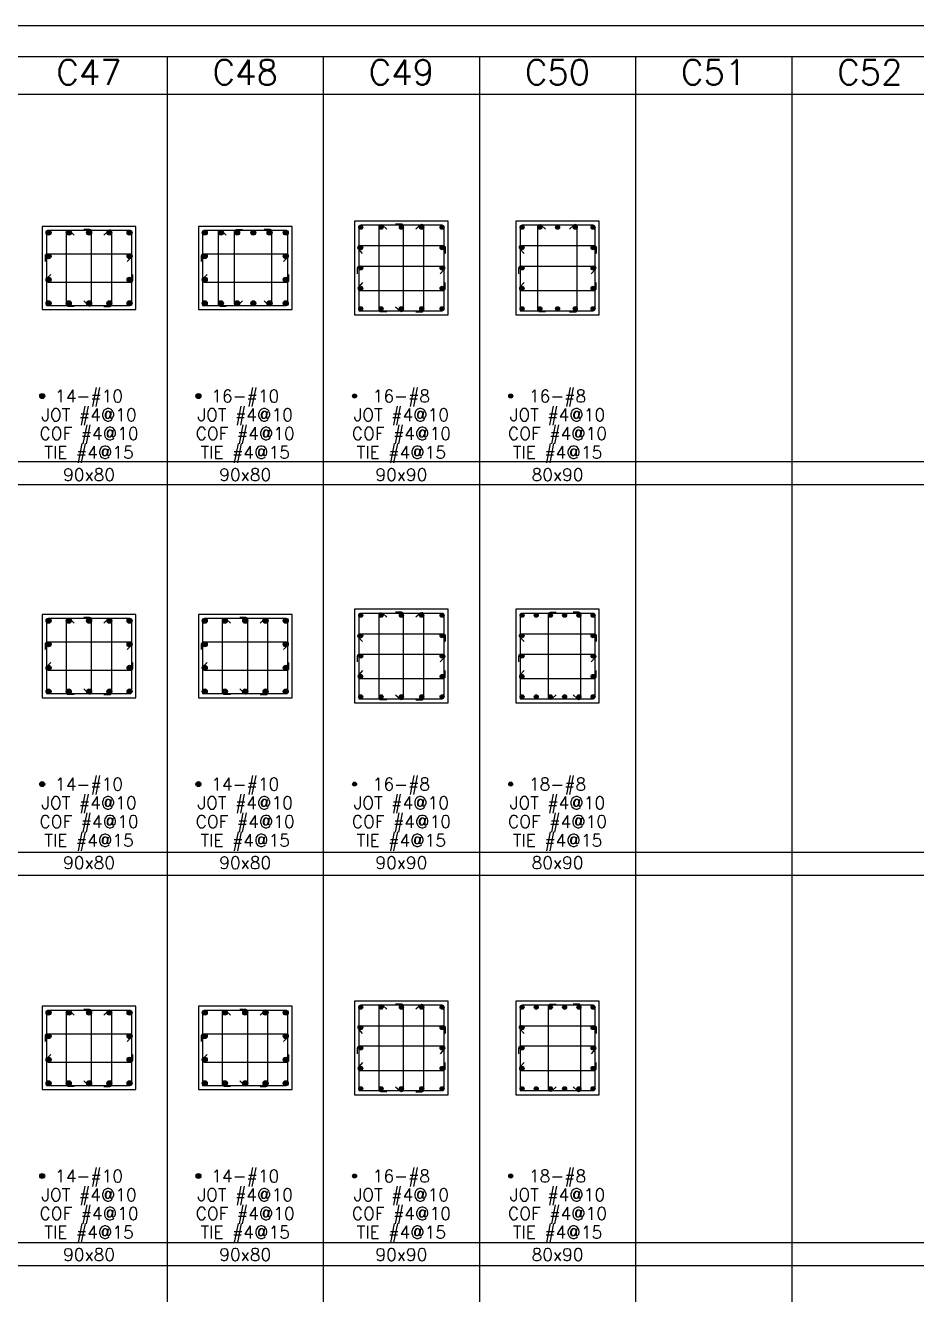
# Model space of a CAD drawing. Header units: millimetres. Extents: x 0 to 31920, y -6088 to 2522.
# Drawn here: x 20651 to 21507, y 825 to 2044 of the extents above; entities that cross this region are included whole.
import ezdxf
from ezdxf.enums import TextEntityAlignment as Align

# ---------------------------------------------------------------- set-up
doc = ezdxf.new("R2010")
doc.units = ezdxf.units.MM
doc.header["$MEASUREMENT"] = 0
for name, color, linetype in [('DwFm', 7, 'Continuous'), ('S-DIM', 2, 'Continuous'), ('S-RC', 130, 'Continuous'), ('S-REINF', 6, 'Continuous'), ('S-REINFD', 201, 'Continuous'), ('S-STUD', 1, 'Continuous'), ('S-TEXT', 2, 'Continuous')]:
    doc.layers.add(name, color=color, linetype=linetype)
doc.styles.add('CS4', font='romans.shx', dxfattribs={"width": 0.8, "bigfont": 'lsp.shx'})

# ---------------------------------------------------------------- blocks, each defined once
blk = doc.blocks.new('繪圖範圍')
blk.add_lwpolyline([(0, 51.1), (79.8, 51.1), (79.8, 0), (0, 0)], close=True)
blk = doc.blocks.new('A$C46e9579b')
at = {"layer": 'S-REINFD'}
h = blk.add_hatch(color=256, dxfattribs=at)
edge = h.paths.add_edge_path()
edge.add_arc((36.1, 241.9), 2.38, 0, 360)
h = blk.add_hatch(color=256, dxfattribs=at)
edge = h.paths.add_edge_path()
edge.add_arc((55.5, 241.9), 2.38, 0, 360)
h = blk.add_hatch(color=256, dxfattribs=at)
edge = h.paths.add_edge_path()
edge.add_arc((75, 241.9), 2.38, 0, 360)
h = blk.add_hatch(color=256, dxfattribs=at)
edge = h.paths.add_edge_path()
edge.add_arc((94.5, 241.9), 2.38, 0, 360)
h = blk.add_hatch(color=256, dxfattribs=at)
edge = h.paths.add_edge_path()
edge.add_arc((113.9, 241.9), 2.38, 0, 360)
h = blk.add_hatch(color=256, dxfattribs=at)
edge = h.paths.add_edge_path()
edge.add_arc((186.1, 241.9), 2.38, 0, 360)
h = blk.add_hatch(color=256, dxfattribs=at)
edge = h.paths.add_edge_path()
edge.add_arc((201.6, 241.9), 2.38, 0, 360)
h = blk.add_hatch(color=256, dxfattribs=at)
edge = h.paths.add_edge_path()
edge.add_arc((217.2, 241.9), 2.38, 0, 360)
h = blk.add_hatch(color=256, dxfattribs=at)
edge = h.paths.add_edge_path()
edge.add_arc((232.8, 241.9), 2.38, 0, 360)
h = blk.add_hatch(color=256, dxfattribs=at)
edge = h.paths.add_edge_path()
edge.add_arc((248.4, 241.9), 2.38, 0, 360)
h = blk.add_hatch(color=256, dxfattribs=at)
edge = h.paths.add_edge_path()
edge.add_arc((263.9, 241.9), 2.38, 0, 360)
h = blk.add_hatch(color=256, dxfattribs=at)
edge = h.paths.add_edge_path()
edge.add_arc((36.1, 219.3), 2.38, 0, 360)
h = blk.add_hatch(color=256, dxfattribs=at)
edge = h.paths.add_edge_path()
edge.add_arc((113.9, 219.3), 2.38, 0, 360)
h = blk.add_hatch(color=256, dxfattribs=at)
edge = h.paths.add_edge_path()
edge.add_arc((186.1, 219.3), 2.38, 0, 360)
h = blk.add_hatch(color=256, dxfattribs=at)
edge = h.paths.add_edge_path()
edge.add_arc((263.9, 219.3), 2.38, 0, 360)
h = blk.add_hatch(color=256, dxfattribs=at)
edge = h.paths.add_edge_path()
edge.add_arc((36.1, 196.7), 2.38, 0, 360)
h = blk.add_hatch(color=256, dxfattribs=at)
edge = h.paths.add_edge_path()
edge.add_arc((113.9, 196.7), 2.38, 0, 360)
h = blk.add_hatch(color=256, dxfattribs=at)
edge = h.paths.add_edge_path()
edge.add_arc((186.1, 196.7), 2.38, 0, 360)
h = blk.add_hatch(color=256, dxfattribs=at)
edge = h.paths.add_edge_path()
edge.add_arc((263.9, 196.7), 2.38, 0, 360)
h = blk.add_hatch(color=256, dxfattribs=at)
edge = h.paths.add_edge_path()
edge.add_arc((36.1, 174.1), 2.38, 0, 360)
h = blk.add_hatch(color=256, dxfattribs=at)
edge = h.paths.add_edge_path()
edge.add_arc((55.5, 174.1), 2.38, 0, 360)
h = blk.add_hatch(color=256, dxfattribs=at)
edge = h.paths.add_edge_path()
edge.add_arc((75, 174.1), 2.38, 0, 360)
h = blk.add_hatch(color=256, dxfattribs=at)
edge = h.paths.add_edge_path()
edge.add_arc((94.5, 174.1), 2.38, 0, 360)
h = blk.add_hatch(color=256, dxfattribs=at)
edge = h.paths.add_edge_path()
edge.add_arc((113.9, 174.1), 2.38, 0, 360)
h = blk.add_hatch(color=256, dxfattribs=at)
edge = h.paths.add_edge_path()
edge.add_arc((186.1, 174.1), 2.38, 0, 360)
h = blk.add_hatch(color=256, dxfattribs=at)
edge = h.paths.add_edge_path()
edge.add_arc((201.6, 174.1), 2.38, 0, 360)
h = blk.add_hatch(color=256, dxfattribs=at)
edge = h.paths.add_edge_path()
edge.add_arc((217.2, 174.1), 2.38, 0, 360)
h = blk.add_hatch(color=256, dxfattribs=at)
edge = h.paths.add_edge_path()
edge.add_arc((232.8, 174.1), 2.38, 0, 360)
h = blk.add_hatch(color=256, dxfattribs=at)
edge = h.paths.add_edge_path()
edge.add_arc((248.4, 174.1), 2.38, 0, 360)
h = blk.add_hatch(color=256, dxfattribs=at)
edge = h.paths.add_edge_path()
edge.add_arc((263.9, 174.1), 2.38, 0, 360)
h = blk.add_hatch(color=256, dxfattribs=at)
edge = h.paths.add_edge_path()
edge.add_arc((30, 85), 2.38, 0, 360)
h = blk.add_hatch(color=256, dxfattribs=at)
edge = h.paths.add_edge_path()
edge.add_arc((180, 85), 2.38, 0, 360)
at = {"layer": 'S-RC'}
for points in [[(30, 168), (120, 168), (120, 248), (30, 248), (30, 168)], [(180, 168), (270, 168), (270, 248), (180, 248), (180, 168)]]:
    blk.add_lwpolyline(points, dxfattribs=at)
at = {"layer": 'S-REINF', "color": 2}
for points in [[(34, 172), (114.1, 172, 0.414214), (116, 173.9), (116, 242.1, 0.414214), (114.1, 244), (35.9, 244, 0.414214), (34, 242.1), (34, 172)], [(60.7, 171.1), (55.1, 171.1, -0.414214), (53.2, 173), (53.2, 242.4, -0.665297), (56.4, 243.8), (60.7, 239.6)], [(69.9, 176.4), (74.1, 172.2, 0.665297), (77.4, 173.6), (77.4, 243, 0.414214), (75.5, 244.9), (69.9, 244.9)], [(89.3, 171.1), (94.9, 171.1, 0.414214), (96.8, 173), (96.8, 242.4, 0.665297), (93.6, 243.8), (89.3, 239.6)], [(184, 172), (264.1, 172, 0.414214), (266, 173.9), (266, 242.1, 0.414214), (264.1, 244), (185.9, 244, 0.414214), (184, 242.1), (184, 172)], [(206.8, 171.1), (201.2, 171.1, -0.414214), (199.3, 173), (199.3, 242.4, -0.665297), (202.5, 243.8), (206.8, 239.6)], [(222.3, 176.4), (218.1, 172.2, -0.665297), (214.8, 173.6), (214.8, 243, -0.414214), (216.7, 244.9), (222.3, 244.9)], [(243.2, 176.4), (247.5, 172.2, 0.665297), (250.7, 173.6), (250.7, 243, 0.414214), (248.8, 244.9), (243.2, 244.9)], [(33.1, 214.2), (33.1, 219.8, -0.414214), (35, 221.7), (114.4, 221.7, -0.665297), (115.8, 218.5), (111.6, 214.2)], [(183.1, 214.2), (183.1, 219.8, -0.414214), (185, 221.7), (264.4, 221.7, -0.665297), (265.8, 218.5), (261.6, 214.2)], [(38.4, 201.8), (34.2, 197.5, 0.665297), (35.6, 194.3), (115, 194.3, 0.414214), (116.9, 196.2), (116.9, 201.8)], [(188.4, 201.8), (184.2, 197.5, 0.665297), (185.6, 194.3), (265, 194.3, 0.414214), (266.9, 196.2), (266.9, 201.8)]]:
    blk.add_lwpolyline(points, format="xyb", dxfattribs=at)
at = {"layer": 'S-REINFD'}
for centre in [(36.1, 241.9), (55.5, 241.9), (75, 241.9), (94.5, 241.9), (113.9, 241.9), (186.1, 241.9), (201.6, 241.9), (217.2, 241.9), (232.8, 241.9), (248.4, 241.9), (263.9, 241.9), (36.1, 219.3), (113.9, 219.3), (186.1, 219.3), (263.9, 219.3), (36.1, 196.7), (113.9, 196.7), (186.1, 196.7), (263.9, 196.7), (36.1, 174.1), (55.5, 174.1), (75, 174.1), (94.5, 174.1), (113.9, 174.1), (186.1, 174.1), (201.6, 174.1), (217.2, 174.1), (232.8, 174.1), (248.4, 174.1), (263.9, 174.1), (30, 85), (180, 85)]:
    blk.add_circle(centre, 2.38, dxfattribs=at)
at = {"layer": 'S-TEXT', "style": 'CS4'}
for s, p in [('14-#10', (75, 79)), ('16-#10', (225, 79)), ('JOT #4@10', (75, 61)), ('JOT #4@10', (225, 61)), ('COF #4@10', (75, 43)), ('COF #4@10', (225, 43)), ('TIE #4@15', (75, 25)), ('TIE #4@15', (225, 25)), ('90x80', (75, 3.5)), ('90x80', (225, 3.5))]:
    blk.add_text(s, height=12, dxfattribs=at).set_placement(p, align=Align.CENTER)
blk = doc.blocks.new('A$Cfbd6a8d8')
at = {"layer": 'S-REINFD'}
h = blk.add_hatch(color=256, dxfattribs=at)
edge = h.paths.add_edge_path()
edge.add_arc((35.9, 247.1), 1.91, 0, 360)
h = blk.add_hatch(color=256, dxfattribs=at)
edge = h.paths.add_edge_path()
edge.add_arc((55.5, 247.1), 1.91, 0, 360)
h = blk.add_hatch(color=256, dxfattribs=at)
edge = h.paths.add_edge_path()
edge.add_arc((75, 247.1), 1.91, 0, 360)
h = blk.add_hatch(color=256, dxfattribs=at)
edge = h.paths.add_edge_path()
edge.add_arc((94.5, 247.1), 1.91, 0, 360)
h = blk.add_hatch(color=256, dxfattribs=at)
edge = h.paths.add_edge_path()
edge.add_arc((114.1, 247.1), 1.91, 0, 360)
h = blk.add_hatch(color=256, dxfattribs=at)
edge = h.paths.add_edge_path()
edge.add_arc((190.9, 247.1), 1.91, 0, 360)
h = blk.add_hatch(color=256, dxfattribs=at)
edge = h.paths.add_edge_path()
edge.add_arc((208, 247.1), 1.91, 0, 360)
h = blk.add_hatch(color=256, dxfattribs=at)
edge = h.paths.add_edge_path()
edge.add_arc((225, 247.1), 1.91, 0, 360)
h = blk.add_hatch(color=256, dxfattribs=at)
edge = h.paths.add_edge_path()
edge.add_arc((242, 247.1), 1.91, 0, 360)
h = blk.add_hatch(color=256, dxfattribs=at)
edge = h.paths.add_edge_path()
edge.add_arc((259.1, 247.1), 1.91, 0, 360)
h = blk.add_hatch(color=256, dxfattribs=at)
edge = h.paths.add_edge_path()
edge.add_arc((35.9, 227.5), 1.91, 0, 360)
h = blk.add_hatch(color=256, dxfattribs=at)
edge = h.paths.add_edge_path()
edge.add_arc((114.1, 227.5), 1.91, 0, 360)
h = blk.add_hatch(color=256, dxfattribs=at)
edge = h.paths.add_edge_path()
edge.add_arc((190.9, 227.5), 1.91, 0, 360)
h = blk.add_hatch(color=256, dxfattribs=at)
edge = h.paths.add_edge_path()
edge.add_arc((259.1, 227.5), 1.91, 0, 360)
h = blk.add_hatch(color=256, dxfattribs=at)
edge = h.paths.add_edge_path()
edge.add_arc((35.9, 208), 1.91, 0, 360)
h = blk.add_hatch(color=256, dxfattribs=at)
edge = h.paths.add_edge_path()
edge.add_arc((114.1, 208), 1.91, 0, 360)
h = blk.add_hatch(color=256, dxfattribs=at)
edge = h.paths.add_edge_path()
edge.add_arc((190.9, 208), 1.91, 0, 360)
h = blk.add_hatch(color=256, dxfattribs=at)
edge = h.paths.add_edge_path()
edge.add_arc((259.1, 208), 1.91, 0, 360)
h = blk.add_hatch(color=256, dxfattribs=at)
edge = h.paths.add_edge_path()
edge.add_arc((35.9, 188.5), 1.91, 0, 360)
h = blk.add_hatch(color=256, dxfattribs=at)
edge = h.paths.add_edge_path()
edge.add_arc((114.1, 188.5), 1.91, 0, 360)
h = blk.add_hatch(color=256, dxfattribs=at)
edge = h.paths.add_edge_path()
edge.add_arc((190.9, 188.5), 1.91, 0, 360)
h = blk.add_hatch(color=256, dxfattribs=at)
edge = h.paths.add_edge_path()
edge.add_arc((259.1, 188.5), 1.91, 0, 360)
h = blk.add_hatch(color=256, dxfattribs=at)
edge = h.paths.add_edge_path()
edge.add_arc((35.9, 168.9), 1.91, 0, 360)
h = blk.add_hatch(color=256, dxfattribs=at)
edge = h.paths.add_edge_path()
edge.add_arc((55.5, 168.9), 1.91, 0, 360)
h = blk.add_hatch(color=256, dxfattribs=at)
edge = h.paths.add_edge_path()
edge.add_arc((75, 168.9), 1.91, 0, 360)
h = blk.add_hatch(color=256, dxfattribs=at)
edge = h.paths.add_edge_path()
edge.add_arc((94.5, 168.9), 1.91, 0, 360)
h = blk.add_hatch(color=256, dxfattribs=at)
edge = h.paths.add_edge_path()
edge.add_arc((114.1, 168.9), 1.91, 0, 360)
h = blk.add_hatch(color=256, dxfattribs=at)
edge = h.paths.add_edge_path()
edge.add_arc((190.9, 168.9), 1.91, 0, 360)
h = blk.add_hatch(color=256, dxfattribs=at)
edge = h.paths.add_edge_path()
edge.add_arc((208, 168.9), 1.91, 0, 360)
h = blk.add_hatch(color=256, dxfattribs=at)
edge = h.paths.add_edge_path()
edge.add_arc((225, 168.9), 1.91, 0, 360)
h = blk.add_hatch(color=256, dxfattribs=at)
edge = h.paths.add_edge_path()
edge.add_arc((242, 168.9), 1.91, 0, 360)
h = blk.add_hatch(color=256, dxfattribs=at)
edge = h.paths.add_edge_path()
edge.add_arc((259.1, 168.9), 1.91, 0, 360)
h = blk.add_hatch(color=256, dxfattribs=at)
edge = h.paths.add_edge_path()
edge.add_arc((30, 85), 1.91, 0, 360)
h = blk.add_hatch(color=256, dxfattribs=at)
edge = h.paths.add_edge_path()
edge.add_arc((180, 85), 1.91, 0, 360)
at = {"layer": 'S-RC'}
for points in [[(30, 163), (120, 163), (120, 253), (30, 253), (30, 163)], [(185, 163), (265, 163), (265, 253), (185, 253), (185, 163)]]:
    blk.add_lwpolyline(points, dxfattribs=at)
at = {"layer": 'S-REINF', "color": 2}
for points in [[(34, 167), (114.1, 167, 0.414214), (116, 168.9), (116, 247.1, 0.414214), (114.1, 249), (35.9, 249, 0.414214), (34, 247.1), (34, 167)], [(61, 165.9), (55.4, 165.9, -0.414214), (53.5, 167.8), (53.5, 247.8, -0.653352), (56.7, 249.2), (61, 245.2)], [(69.4, 170.8), (73.7, 166.8, 0.653352), (76.9, 168.2), (76.9, 248.2, 0.414214), (75, 250.1), (69.4, 250.1)], [(89, 165.9), (94.6, 165.9, 0.414214), (96.5, 167.8), (96.5, 247.8, 0.653352), (93.3, 249.2), (89, 245.2)], [(189, 167), (259.1, 167, 0.414214), (261, 168.9), (261, 247.1, 0.414214), (259.1, 249), (190.9, 249, 0.414214), (189, 247.1), (189, 167)], [(213.5, 165.9), (207.9, 165.9, -0.414214), (206, 167.8), (206, 247.8, -0.653352), (209.2, 249.2), (213.5, 245.2)], [(236.5, 165.9), (242.1, 165.9, 0.414214), (244, 167.8), (244, 247.8, 0.653352), (240.8, 249.2), (236.5, 245.2)], [(37.8, 222), (33.8, 226.3, -0.653352), (35.2, 229.5), (115.2, 229.5, -0.414214), (117.1, 227.6), (117.1, 222)], [(192.8, 222), (188.8, 226.3, -0.653352), (190.2, 229.5), (260.2, 229.5, -0.414214), (262.1, 227.6), (262.1, 222)], [(32.9, 202.4), (32.9, 208, -0.414214), (34.8, 209.9), (114.8, 209.9, -0.653352), (116.2, 206.7), (112.2, 202.4)], [(187.9, 202.4), (187.9, 208, -0.414214), (189.8, 209.9), (259.8, 209.9, -0.653352), (261.2, 206.7), (257.2, 202.4)], [(37.8, 194), (33.8, 189.7, 0.653352), (35.2, 186.5), (115.2, 186.5, 0.414214), (117.1, 188.4), (117.1, 194)], [(192.8, 194), (188.8, 189.7, 0.653352), (190.2, 186.5), (260.2, 186.5, 0.414214), (262.1, 188.4), (262.1, 194)]]:
    blk.add_lwpolyline(points, format="xyb", dxfattribs=at)
at = {"layer": 'S-REINFD'}
for centre in [(35.9, 247.1), (55.5, 247.1), (75, 247.1), (94.5, 247.1), (114.1, 247.1), (190.9, 247.1), (208, 247.1), (225, 247.1), (242, 247.1), (259.1, 247.1), (35.9, 227.5), (114.1, 227.5), (190.9, 227.5), (259.1, 227.5), (35.9, 208), (114.1, 208), (190.9, 208), (259.1, 208), (35.9, 188.5), (114.1, 188.5), (190.9, 188.5), (259.1, 188.5), (35.9, 168.9), (55.5, 168.9), (75, 168.9), (94.5, 168.9), (114.1, 168.9), (190.9, 168.9), (208, 168.9), (225, 168.9), (242, 168.9), (259.1, 168.9), (30, 85), (180, 85)]:
    blk.add_circle(centre, 1.91, dxfattribs=at)
at = {"layer": 'S-TEXT', "style": 'CS4'}
for s, p in [('16-#8', (75, 79)), ('16-#8', (225, 79)), ('JOT #4@10', (75, 61)), ('JOT #4@10', (225, 61)), ('COF #4@10', (75, 43)), ('COF #4@10', (225, 43)), ('TIE #4@15', (75, 25)), ('TIE #4@15', (225, 25)), ('90x90', (75, 3.5)), ('80x90', (225, 3.5))]:
    blk.add_text(s, height=12, dxfattribs=at).set_placement(p, align=Align.CENTER)

msp = doc.modelspace()

# ---------------------------------------------------------------- hatches: boundary and pattern name
at = {"layer": 'S-REINFD'}
h = msp.add_hatch(color=256, dxfattribs=at)
edge = h.paths.add_edge_path()
edge.add_arc((20972.9, 1477.4), 1.91, 0, 360)
h = msp.add_hatch(color=256, dxfattribs=at)
edge = h.paths.add_edge_path()
edge.add_arc((20992.5, 1477.4), 1.91, 0, 360)
h = msp.add_hatch(color=256, dxfattribs=at)
edge = h.paths.add_edge_path()
edge.add_arc((21012, 1477.4), 1.91, 0, 360)
h = msp.add_hatch(color=256, dxfattribs=at)
edge = h.paths.add_edge_path()
edge.add_arc((21031.5, 1477.4), 1.91, 0, 360)
h = msp.add_hatch(color=256, dxfattribs=at)
edge = h.paths.add_edge_path()
edge.add_arc((21051.1, 1477.4), 1.91, 0, 360)
h = msp.add_hatch(color=256, dxfattribs=at)
edge = h.paths.add_edge_path()
edge.add_arc((21127.9, 1477.4), 1.91, 0, 360)
h = msp.add_hatch(color=256, dxfattribs=at)
edge = h.paths.add_edge_path()
edge.add_arc((21141.5, 1477.4), 1.91, 0, 360)
h = msp.add_hatch(color=256, dxfattribs=at)
edge = h.paths.add_edge_path()
edge.add_arc((21155.2, 1477.4), 1.91, 0, 360)
h = msp.add_hatch(color=256, dxfattribs=at)
edge = h.paths.add_edge_path()
edge.add_arc((21168.8, 1477.4), 1.91, 0, 360)
h = msp.add_hatch(color=256, dxfattribs=at)
edge = h.paths.add_edge_path()
edge.add_arc((21182.5, 1477.4), 1.91, 0, 360)
h = msp.add_hatch(color=256, dxfattribs=at)
edge = h.paths.add_edge_path()
edge.add_arc((21196.1, 1477.4), 1.91, 0, 360)
h = msp.add_hatch(color=256, dxfattribs=at)
edge = h.paths.add_edge_path()
edge.add_arc((20673.1, 1472.2), 2.38, 0, 360)
h = msp.add_hatch(color=256, dxfattribs=at)
edge = h.paths.add_edge_path()
edge.add_arc((20692.5, 1472.2), 2.38, 0, 360)
h = msp.add_hatch(color=256, dxfattribs=at)
edge = h.paths.add_edge_path()
edge.add_arc((20712, 1472.2), 2.38, 0, 360)
h = msp.add_hatch(color=256, dxfattribs=at)
edge = h.paths.add_edge_path()
edge.add_arc((20731.5, 1472.2), 2.38, 0, 360)
h = msp.add_hatch(color=256, dxfattribs=at)
edge = h.paths.add_edge_path()
edge.add_arc((20750.9, 1472.2), 2.38, 0, 360)
h = msp.add_hatch(color=256, dxfattribs=at)
edge = h.paths.add_edge_path()
edge.add_arc((20823.1, 1472.2), 2.38, 0, 360)
h = msp.add_hatch(color=256, dxfattribs=at)
edge = h.paths.add_edge_path()
edge.add_arc((20842.5, 1472.2), 2.38, 0, 360)
h = msp.add_hatch(color=256, dxfattribs=at)
edge = h.paths.add_edge_path()
edge.add_arc((20862, 1472.2), 2.38, 0, 360)
h = msp.add_hatch(color=256, dxfattribs=at)
edge = h.paths.add_edge_path()
edge.add_arc((20881.5, 1472.2), 2.38, 0, 360)
h = msp.add_hatch(color=256, dxfattribs=at)
edge = h.paths.add_edge_path()
edge.add_arc((20900.9, 1472.2), 2.38, 0, 360)
h = msp.add_hatch(color=256, dxfattribs=at)
edge = h.paths.add_edge_path()
edge.add_arc((20673.1, 1449.6), 2.38, 0, 360)
h = msp.add_hatch(color=256, dxfattribs=at)
edge = h.paths.add_edge_path()
edge.add_arc((20750.9, 1449.6), 2.38, 0, 360)
h = msp.add_hatch(color=256, dxfattribs=at)
edge = h.paths.add_edge_path()
edge.add_arc((20823.1, 1449.6), 2.38, 0, 360)
h = msp.add_hatch(color=256, dxfattribs=at)
edge = h.paths.add_edge_path()
edge.add_arc((20900.9, 1449.6), 2.38, 0, 360)
h = msp.add_hatch(color=256, dxfattribs=at)
edge = h.paths.add_edge_path()
edge.add_arc((20972.9, 1457.8), 1.91, 0, 360)
h = msp.add_hatch(color=256, dxfattribs=at)
edge = h.paths.add_edge_path()
edge.add_arc((21051.1, 1457.8), 1.91, 0, 360)
h = msp.add_hatch(color=256, dxfattribs=at)
edge = h.paths.add_edge_path()
edge.add_arc((21127.9, 1457.8), 1.91, 0, 360)
h = msp.add_hatch(color=256, dxfattribs=at)
edge = h.paths.add_edge_path()
edge.add_arc((21196.1, 1457.8), 1.91, 0, 360)
h = msp.add_hatch(color=256, dxfattribs=at)
edge = h.paths.add_edge_path()
edge.add_arc((20972.9, 1438.3), 1.91, 0, 360)
h = msp.add_hatch(color=256, dxfattribs=at)
edge = h.paths.add_edge_path()
edge.add_arc((21051.1, 1438.3), 1.91, 0, 360)
h = msp.add_hatch(color=256, dxfattribs=at)
edge = h.paths.add_edge_path()
edge.add_arc((21127.9, 1438.3), 1.91, 0, 360)
h = msp.add_hatch(color=256, dxfattribs=at)
edge = h.paths.add_edge_path()
edge.add_arc((21196.1, 1438.3), 1.91, 0, 360)
h = msp.add_hatch(color=256, dxfattribs=at)
edge = h.paths.add_edge_path()
edge.add_arc((20673.1, 1427), 2.38, 0, 360)
h = msp.add_hatch(color=256, dxfattribs=at)
edge = h.paths.add_edge_path()
edge.add_arc((20750.9, 1427), 2.38, 0, 360)
h = msp.add_hatch(color=256, dxfattribs=at)
edge = h.paths.add_edge_path()
edge.add_arc((20823.1, 1427), 2.38, 0, 360)
h = msp.add_hatch(color=256, dxfattribs=at)
edge = h.paths.add_edge_path()
edge.add_arc((20900.9, 1427), 2.38, 0, 360)
h = msp.add_hatch(color=256, dxfattribs=at)
edge = h.paths.add_edge_path()
edge.add_arc((20972.9, 1418.7), 1.91, 0, 360)
h = msp.add_hatch(color=256, dxfattribs=at)
edge = h.paths.add_edge_path()
edge.add_arc((21051.1, 1418.7), 1.91, 0, 360)
h = msp.add_hatch(color=256, dxfattribs=at)
edge = h.paths.add_edge_path()
edge.add_arc((21127.9, 1418.7), 1.91, 0, 360)
h = msp.add_hatch(color=256, dxfattribs=at)
edge = h.paths.add_edge_path()
edge.add_arc((21196.1, 1418.7), 1.91, 0, 360)
h = msp.add_hatch(color=256, dxfattribs=at)
edge = h.paths.add_edge_path()
edge.add_arc((20673.1, 1404.3), 2.38, 0, 360)
h = msp.add_hatch(color=256, dxfattribs=at)
edge = h.paths.add_edge_path()
edge.add_arc((20692.5, 1404.3), 2.38, 0, 360)
h = msp.add_hatch(color=256, dxfattribs=at)
edge = h.paths.add_edge_path()
edge.add_arc((20712, 1404.3), 2.38, 0, 360)
h = msp.add_hatch(color=256, dxfattribs=at)
edge = h.paths.add_edge_path()
edge.add_arc((20731.5, 1404.3), 2.38, 0, 360)
h = msp.add_hatch(color=256, dxfattribs=at)
edge = h.paths.add_edge_path()
edge.add_arc((20750.9, 1404.3), 2.38, 0, 360)
h = msp.add_hatch(color=256, dxfattribs=at)
edge = h.paths.add_edge_path()
edge.add_arc((20823.1, 1404.3), 2.38, 0, 360)
h = msp.add_hatch(color=256, dxfattribs=at)
edge = h.paths.add_edge_path()
edge.add_arc((20842.5, 1404.3), 2.38, 0, 360)
h = msp.add_hatch(color=256, dxfattribs=at)
edge = h.paths.add_edge_path()
edge.add_arc((20862, 1404.3), 2.38, 0, 360)
h = msp.add_hatch(color=256, dxfattribs=at)
edge = h.paths.add_edge_path()
edge.add_arc((20881.5, 1404.3), 2.38, 0, 360)
h = msp.add_hatch(color=256, dxfattribs=at)
edge = h.paths.add_edge_path()
edge.add_arc((20900.9, 1404.3), 2.38, 0, 360)
h = msp.add_hatch(color=256, dxfattribs=at)
edge = h.paths.add_edge_path()
edge.add_arc((20972.9, 1399.2), 1.91, 0, 360)
h = msp.add_hatch(color=256, dxfattribs=at)
edge = h.paths.add_edge_path()
edge.add_arc((20992.5, 1399.2), 1.91, 0, 360)
h = msp.add_hatch(color=256, dxfattribs=at)
edge = h.paths.add_edge_path()
edge.add_arc((21012, 1399.2), 1.91, 0, 360)
h = msp.add_hatch(color=256, dxfattribs=at)
edge = h.paths.add_edge_path()
edge.add_arc((21031.5, 1399.2), 1.91, 0, 360)
h = msp.add_hatch(color=256, dxfattribs=at)
edge = h.paths.add_edge_path()
edge.add_arc((21051.1, 1399.2), 1.91, 0, 360)
h = msp.add_hatch(color=256, dxfattribs=at)
edge = h.paths.add_edge_path()
edge.add_arc((21127.9, 1399.2), 1.91, 0, 360)
h = msp.add_hatch(color=256, dxfattribs=at)
edge = h.paths.add_edge_path()
edge.add_arc((21141.5, 1399.2), 1.91, 0, 360)
h = msp.add_hatch(color=256, dxfattribs=at)
edge = h.paths.add_edge_path()
edge.add_arc((21155.2, 1399.2), 1.91, 0, 360)
h = msp.add_hatch(color=256, dxfattribs=at)
edge = h.paths.add_edge_path()
edge.add_arc((21168.8, 1399.2), 1.91, 0, 360)
h = msp.add_hatch(color=256, dxfattribs=at)
edge = h.paths.add_edge_path()
edge.add_arc((21182.5, 1399.2), 1.91, 0, 360)
h = msp.add_hatch(color=256, dxfattribs=at)
edge = h.paths.add_edge_path()
edge.add_arc((21196.1, 1399.2), 1.91, 0, 360)
h = msp.add_hatch(color=256, dxfattribs=at)
edge = h.paths.add_edge_path()
edge.add_arc((20667, 1315.3), 2.38, 0, 360)
h = msp.add_hatch(color=256, dxfattribs=at)
edge = h.paths.add_edge_path()
edge.add_arc((20817, 1315.3), 2.38, 0, 360)
h = msp.add_hatch(color=256, dxfattribs=at)
edge = h.paths.add_edge_path()
edge.add_arc((20967, 1315.3), 1.91, 0, 360)
h = msp.add_hatch(color=256, dxfattribs=at)
edge = h.paths.add_edge_path()
edge.add_arc((21117, 1315.3), 1.91, 0, 360)
h = msp.add_hatch(color=256, dxfattribs=at)
edge = h.paths.add_edge_path()
edge.add_arc((20673.1, 1095.8), 2.38, 0, 360)
h = msp.add_hatch(color=256, dxfattribs=at)
edge = h.paths.add_edge_path()
edge.add_arc((20692.5, 1095.8), 2.38, 0, 360)
h = msp.add_hatch(color=256, dxfattribs=at)
edge = h.paths.add_edge_path()
edge.add_arc((20712, 1095.8), 2.38, 0, 360)
h = msp.add_hatch(color=256, dxfattribs=at)
edge = h.paths.add_edge_path()
edge.add_arc((20731.5, 1095.8), 2.38, 0, 360)
h = msp.add_hatch(color=256, dxfattribs=at)
edge = h.paths.add_edge_path()
edge.add_arc((20750.9, 1095.8), 2.38, 0, 360)
h = msp.add_hatch(color=256, dxfattribs=at)
edge = h.paths.add_edge_path()
edge.add_arc((20823.1, 1095.8), 2.38, 0, 360)
h = msp.add_hatch(color=256, dxfattribs=at)
edge = h.paths.add_edge_path()
edge.add_arc((20842.5, 1095.8), 2.38, 0, 360)
h = msp.add_hatch(color=256, dxfattribs=at)
edge = h.paths.add_edge_path()
edge.add_arc((20862, 1095.8), 2.38, 0, 360)
h = msp.add_hatch(color=256, dxfattribs=at)
edge = h.paths.add_edge_path()
edge.add_arc((20881.5, 1095.8), 2.38, 0, 360)
h = msp.add_hatch(color=256, dxfattribs=at)
edge = h.paths.add_edge_path()
edge.add_arc((20900.9, 1095.8), 2.38, 0, 360)
h = msp.add_hatch(color=256, dxfattribs=at)
edge = h.paths.add_edge_path()
edge.add_arc((20972.9, 1101), 1.91, 0, 360)
h = msp.add_hatch(color=256, dxfattribs=at)
edge = h.paths.add_edge_path()
edge.add_arc((20992.5, 1101), 1.91, 0, 360)
h = msp.add_hatch(color=256, dxfattribs=at)
edge = h.paths.add_edge_path()
edge.add_arc((21012, 1101), 1.91, 0, 360)
h = msp.add_hatch(color=256, dxfattribs=at)
edge = h.paths.add_edge_path()
edge.add_arc((21031.5, 1101), 1.91, 0, 360)
h = msp.add_hatch(color=256, dxfattribs=at)
edge = h.paths.add_edge_path()
edge.add_arc((21051.1, 1101), 1.91, 0, 360)
h = msp.add_hatch(color=256, dxfattribs=at)
edge = h.paths.add_edge_path()
edge.add_arc((21127.9, 1101), 1.91, 0, 360)
h = msp.add_hatch(color=256, dxfattribs=at)
edge = h.paths.add_edge_path()
edge.add_arc((21141.5, 1101), 1.91, 0, 360)
h = msp.add_hatch(color=256, dxfattribs=at)
edge = h.paths.add_edge_path()
edge.add_arc((21155.2, 1101), 1.91, 0, 360)
h = msp.add_hatch(color=256, dxfattribs=at)
edge = h.paths.add_edge_path()
edge.add_arc((21168.8, 1101), 1.91, 0, 360)
h = msp.add_hatch(color=256, dxfattribs=at)
edge = h.paths.add_edge_path()
edge.add_arc((21182.5, 1101), 1.91, 0, 360)
h = msp.add_hatch(color=256, dxfattribs=at)
edge = h.paths.add_edge_path()
edge.add_arc((21196.1, 1101), 1.91, 0, 360)
h = msp.add_hatch(color=256, dxfattribs=at)
edge = h.paths.add_edge_path()
edge.add_arc((20673.1, 1073.2), 2.38, 0, 360)
h = msp.add_hatch(color=256, dxfattribs=at)
edge = h.paths.add_edge_path()
edge.add_arc((20750.9, 1073.2), 2.38, 0, 360)
h = msp.add_hatch(color=256, dxfattribs=at)
edge = h.paths.add_edge_path()
edge.add_arc((20823.1, 1073.2), 2.38, 0, 360)
h = msp.add_hatch(color=256, dxfattribs=at)
edge = h.paths.add_edge_path()
edge.add_arc((20900.9, 1073.2), 2.38, 0, 360)
h = msp.add_hatch(color=256, dxfattribs=at)
edge = h.paths.add_edge_path()
edge.add_arc((20972.9, 1081.4), 1.91, 0, 360)
h = msp.add_hatch(color=256, dxfattribs=at)
edge = h.paths.add_edge_path()
edge.add_arc((21051.1, 1081.4), 1.91, 0, 360)
h = msp.add_hatch(color=256, dxfattribs=at)
edge = h.paths.add_edge_path()
edge.add_arc((21127.9, 1081.4), 1.91, 0, 360)
h = msp.add_hatch(color=256, dxfattribs=at)
edge = h.paths.add_edge_path()
edge.add_arc((21196.1, 1081.4), 1.91, 0, 360)
h = msp.add_hatch(color=256, dxfattribs=at)
edge = h.paths.add_edge_path()
edge.add_arc((20972.9, 1061.9), 1.91, 0, 360)
h = msp.add_hatch(color=256, dxfattribs=at)
edge = h.paths.add_edge_path()
edge.add_arc((21051.1, 1061.9), 1.91, 0, 360)
h = msp.add_hatch(color=256, dxfattribs=at)
edge = h.paths.add_edge_path()
edge.add_arc((21127.9, 1061.9), 1.91, 0, 360)
h = msp.add_hatch(color=256, dxfattribs=at)
edge = h.paths.add_edge_path()
edge.add_arc((21196.1, 1061.9), 1.91, 0, 360)
h = msp.add_hatch(color=256, dxfattribs=at)
edge = h.paths.add_edge_path()
edge.add_arc((20673.1, 1050.6), 2.38, 0, 360)
h = msp.add_hatch(color=256, dxfattribs=at)
edge = h.paths.add_edge_path()
edge.add_arc((20750.9, 1050.6), 2.38, 0, 360)
h = msp.add_hatch(color=256, dxfattribs=at)
edge = h.paths.add_edge_path()
edge.add_arc((20823.1, 1050.6), 2.38, 0, 360)
h = msp.add_hatch(color=256, dxfattribs=at)
edge = h.paths.add_edge_path()
edge.add_arc((20900.9, 1050.6), 2.38, 0, 360)
h = msp.add_hatch(color=256, dxfattribs=at)
edge = h.paths.add_edge_path()
edge.add_arc((20972.9, 1042.3), 1.91, 0, 360)
h = msp.add_hatch(color=256, dxfattribs=at)
edge = h.paths.add_edge_path()
edge.add_arc((21051.1, 1042.3), 1.91, 0, 360)
h = msp.add_hatch(color=256, dxfattribs=at)
edge = h.paths.add_edge_path()
edge.add_arc((21127.9, 1042.3), 1.91, 0, 360)
h = msp.add_hatch(color=256, dxfattribs=at)
edge = h.paths.add_edge_path()
edge.add_arc((21196.1, 1042.3), 1.91, 0, 360)
h = msp.add_hatch(color=256, dxfattribs=at)
edge = h.paths.add_edge_path()
edge.add_arc((20673.1, 1028), 2.38, 0, 360)
h = msp.add_hatch(color=256, dxfattribs=at)
edge = h.paths.add_edge_path()
edge.add_arc((20692.5, 1028), 2.38, 0, 360)
h = msp.add_hatch(color=256, dxfattribs=at)
edge = h.paths.add_edge_path()
edge.add_arc((20712, 1028), 2.38, 0, 360)
h = msp.add_hatch(color=256, dxfattribs=at)
edge = h.paths.add_edge_path()
edge.add_arc((20731.5, 1028), 2.38, 0, 360)
h = msp.add_hatch(color=256, dxfattribs=at)
edge = h.paths.add_edge_path()
edge.add_arc((20750.9, 1028), 2.38, 0, 360)
h = msp.add_hatch(color=256, dxfattribs=at)
edge = h.paths.add_edge_path()
edge.add_arc((20823.1, 1028), 2.38, 0, 360)
h = msp.add_hatch(color=256, dxfattribs=at)
edge = h.paths.add_edge_path()
edge.add_arc((20842.5, 1028), 2.38, 0, 360)
h = msp.add_hatch(color=256, dxfattribs=at)
edge = h.paths.add_edge_path()
edge.add_arc((20862, 1028), 2.38, 0, 360)
h = msp.add_hatch(color=256, dxfattribs=at)
edge = h.paths.add_edge_path()
edge.add_arc((20881.5, 1028), 2.38, 0, 360)
h = msp.add_hatch(color=256, dxfattribs=at)
edge = h.paths.add_edge_path()
edge.add_arc((20900.9, 1028), 2.38, 0, 360)
h = msp.add_hatch(color=256, dxfattribs=at)
edge = h.paths.add_edge_path()
edge.add_arc((20972.9, 1022.8), 1.91, 0, 360)
h = msp.add_hatch(color=256, dxfattribs=at)
edge = h.paths.add_edge_path()
edge.add_arc((20992.5, 1022.8), 1.91, 0, 360)
h = msp.add_hatch(color=256, dxfattribs=at)
edge = h.paths.add_edge_path()
edge.add_arc((21012, 1022.8), 1.91, 0, 360)
h = msp.add_hatch(color=256, dxfattribs=at)
edge = h.paths.add_edge_path()
edge.add_arc((21031.5, 1022.8), 1.91, 0, 360)
h = msp.add_hatch(color=256, dxfattribs=at)
edge = h.paths.add_edge_path()
edge.add_arc((21051.1, 1022.8), 1.91, 0, 360)
h = msp.add_hatch(color=256, dxfattribs=at)
edge = h.paths.add_edge_path()
edge.add_arc((21127.9, 1022.8), 1.91, 0, 360)
h = msp.add_hatch(color=256, dxfattribs=at)
edge = h.paths.add_edge_path()
edge.add_arc((21141.5, 1022.8), 1.91, 0, 360)
h = msp.add_hatch(color=256, dxfattribs=at)
edge = h.paths.add_edge_path()
edge.add_arc((21155.2, 1022.8), 1.91, 0, 360)
h = msp.add_hatch(color=256, dxfattribs=at)
edge = h.paths.add_edge_path()
edge.add_arc((21168.8, 1022.8), 1.91, 0, 360)
h = msp.add_hatch(color=256, dxfattribs=at)
edge = h.paths.add_edge_path()
edge.add_arc((21182.5, 1022.8), 1.91, 0, 360)
h = msp.add_hatch(color=256, dxfattribs=at)
edge = h.paths.add_edge_path()
edge.add_arc((21196.1, 1022.8), 1.91, 0, 360)
h = msp.add_hatch(color=256, dxfattribs=at)
edge = h.paths.add_edge_path()
edge.add_arc((20667, 938.9), 2.38, 0, 360)
h = msp.add_hatch(color=256, dxfattribs=at)
edge = h.paths.add_edge_path()
edge.add_arc((20817, 938.9), 2.38, 0, 360)
h = msp.add_hatch(color=256, dxfattribs=at)
edge = h.paths.add_edge_path()
edge.add_arc((20967, 938.9), 1.91, 0, 360)
h = msp.add_hatch(color=256, dxfattribs=at)
edge = h.paths.add_edge_path()
edge.add_arc((21117, 938.9), 1.91, 0, 360)

# ---------------------------------------------------------------- linework, layer by layer
at = {"layer": 'S-RC'}
for points in [[(20667, 1398.3), (20757, 1398.3), (20757, 1478.3), (20667, 1478.3), (20667, 1398.3)], [(20817, 1398.3), (20907, 1398.3), (20907, 1478.3), (20817, 1478.3), (20817, 1398.3)], [(20967, 1393.3), (21057, 1393.3), (21057, 1483.3), (20967, 1483.3), (20967, 1393.3)], [(21122, 1393.3), (21202, 1393.3), (21202, 1483.3), (21122, 1483.3), (21122, 1393.3)], [(20667, 1021.9), (20757, 1021.9), (20757, 1101.9), (20667, 1101.9), (20667, 1021.9)], [(20817, 1021.9), (20907, 1021.9), (20907, 1101.9), (20817, 1101.9), (20817, 1021.9)], [(20967, 1016.9), (21057, 1016.9), (21057, 1106.9), (20967, 1106.9), (20967, 1016.9)], [(21122, 1016.9), (21202, 1016.9), (21202, 1106.9), (21122, 1106.9), (21122, 1016.9)]]:
    msp.add_lwpolyline(points, dxfattribs=at)
at = {"layer": 'S-REINF', "color": 2}
for points in [[(20706.9, 1406.7), (20711.1, 1402.5, 0.665297), (20714.4, 1403.9), (20714.4, 1473.3, 0.414214), (20712.5, 1475.2), (20706.9, 1475.2)], [(20856.9, 1406.7), (20861.1, 1402.5, 0.665297), (20864.4, 1403.9), (20864.4, 1473.3, 0.414214), (20862.5, 1475.2), (20856.9, 1475.2)], [(20971, 1397.3), (21051.1, 1397.3, 0.414214), (21053, 1399.2), (21053, 1477.4, 0.414214), (21051.1, 1479.3), (20972.9, 1479.3, 0.414214), (20971, 1477.4), (20971, 1397.3)], [(20998, 1396.2), (20992.4, 1396.2, -0.414214), (20990.5, 1398.1), (20990.5, 1478, -0.653352), (20993.7, 1479.4), (20998, 1475.5)], [(21006.4, 1401.1), (21010.7, 1397.1, 0.653352), (21013.9, 1398.5), (21013.9, 1478.5, 0.414214), (21012, 1480.4), (21006.4, 1480.4)], [(21026, 1396.2), (21031.6, 1396.2, 0.414214), (21033.5, 1398.1), (21033.5, 1478, 0.653352), (21030.3, 1479.4), (21026, 1475.5)], [(21126, 1397.3), (21196.1, 1397.3, 0.414214), (21198, 1399.2), (21198, 1477.4, 0.414214), (21196.1, 1479.3), (21127.9, 1479.3, 0.414214), (21126, 1477.4), (21126, 1397.3)], [(21160.8, 1401.1), (21156.5, 1397.1, -0.653352), (21153.3, 1398.5), (21153.3, 1478.5, -0.414214), (21155.2, 1480.4), (21160.8, 1480.4)], [(21176.9, 1401.1), (21181.2, 1397.1, 0.653352), (21184.4, 1398.5), (21184.4, 1478.5, 0.414214), (21182.5, 1480.4), (21176.9, 1480.4)], [(20671, 1402.3), (20751.1, 1402.3, 0.414214), (20753, 1404.2), (20753, 1472.4, 0.414214), (20751.1, 1474.3), (20672.9, 1474.3, 0.414214), (20671, 1472.4), (20671, 1402.3)], [(20697.7, 1401.3), (20692.1, 1401.3, -0.414214), (20690.2, 1403.2), (20690.2, 1472.7, -0.665297), (20693.4, 1474), (20697.7, 1469.8)], [(20726.3, 1401.3), (20731.9, 1401.3, 0.414214), (20733.8, 1403.2), (20733.8, 1472.7, 0.665297), (20730.6, 1474), (20726.3, 1469.8)], [(20821, 1402.3), (20901.1, 1402.3, 0.414214), (20903, 1404.2), (20903, 1472.4, 0.414214), (20901.1, 1474.3), (20822.9, 1474.3, 0.414214), (20821, 1472.4), (20821, 1402.3)], [(20847.7, 1401.3), (20842.1, 1401.3, -0.414214), (20840.2, 1403.2), (20840.2, 1472.7, -0.665297), (20843.4, 1474), (20847.7, 1469.8)], [(20876.3, 1401.3), (20881.9, 1401.3, 0.414214), (20883.8, 1403.2), (20883.8, 1472.7, 0.665297), (20880.6, 1474), (20876.3, 1469.8)], [(20670.1, 1444.5), (20670.1, 1450.1, -0.414214), (20672, 1452), (20751.4, 1452, -0.665297), (20752.8, 1448.7), (20748.6, 1444.5)], [(20820.1, 1444.5), (20820.1, 1450.1, -0.414214), (20822, 1452), (20901.4, 1452, -0.665297), (20902.8, 1448.7), (20898.6, 1444.5)], [(20974.8, 1452.2), (20970.8, 1456.5, -0.653352), (20972.2, 1459.7), (21052.2, 1459.7, -0.414214), (21054.1, 1457.8), (21054.1, 1452.2)], [(21129.8, 1452.2), (21125.8, 1456.5, -0.653352), (21127.2, 1459.7), (21197.2, 1459.7, -0.414214), (21199.1, 1457.8), (21199.1, 1452.2)], [(20969.9, 1432.7), (20969.9, 1438.3, -0.414214), (20971.8, 1440.2), (21051.8, 1440.2, -0.653352), (21053.2, 1437), (21049.2, 1432.7)], [(21124.9, 1432.7), (21124.9, 1438.3, -0.414214), (21126.8, 1440.2), (21196.8, 1440.2, -0.653352), (21198.2, 1437), (21194.2, 1432.7)], [(20675.4, 1432.1), (20671.2, 1427.8, 0.665297), (20672.6, 1424.6), (20752, 1424.6, 0.414214), (20753.9, 1426.5), (20753.9, 1432.1)], [(20825.4, 1432.1), (20821.2, 1427.8, 0.665297), (20822.6, 1424.6), (20902, 1424.6, 0.414214), (20903.9, 1426.5), (20903.9, 1432.1)], [(20974.8, 1424.3), (20970.8, 1420, 0.653352), (20972.2, 1416.8), (21052.2, 1416.8, 0.414214), (21054.1, 1418.7), (21054.1, 1424.3)], [(21129.8, 1424.3), (21125.8, 1420, 0.653352), (21127.2, 1416.8), (21197.2, 1416.8, 0.414214), (21199.1, 1418.7), (21199.1, 1424.3)], [(20671, 1025.9), (20751.1, 1025.9, 0.414214), (20753, 1027.8), (20753, 1096, 0.414214), (20751.1, 1097.9), (20672.9, 1097.9, 0.414214), (20671, 1096), (20671, 1025.9)], [(20697.7, 1025), (20692.1, 1025, -0.414214), (20690.2, 1026.9), (20690.2, 1096.3, -0.665297), (20693.4, 1097.6), (20697.7, 1093.4)], [(20706.9, 1030.3), (20711.1, 1026.1, 0.665297), (20714.4, 1027.5), (20714.4, 1096.9, 0.414214), (20712.5, 1098.8), (20706.9, 1098.8)], [(20726.3, 1025), (20731.9, 1025, 0.414214), (20733.8, 1026.9), (20733.8, 1096.3, 0.665297), (20730.6, 1097.6), (20726.3, 1093.4)], [(20821, 1025.9), (20901.1, 1025.9, 0.414214), (20903, 1027.8), (20903, 1096, 0.414214), (20901.1, 1097.9), (20822.9, 1097.9, 0.414214), (20821, 1096), (20821, 1025.9)], [(20847.7, 1025), (20842.1, 1025, -0.414214), (20840.2, 1026.9), (20840.2, 1096.3, -0.665297), (20843.4, 1097.6), (20847.7, 1093.4)], [(20856.9, 1030.3), (20861.1, 1026.1, 0.665297), (20864.4, 1027.5), (20864.4, 1096.9, 0.414214), (20862.5, 1098.8), (20856.9, 1098.8)], [(20876.3, 1025), (20881.9, 1025, 0.414214), (20883.8, 1026.9), (20883.8, 1096.3, 0.665297), (20880.6, 1097.6), (20876.3, 1093.4)], [(20971, 1020.9), (21051.1, 1020.9, 0.414214), (21053, 1022.8), (21053, 1101, 0.414214), (21051.1, 1102.9), (20972.9, 1102.9, 0.414214), (20971, 1101), (20971, 1020.9)], [(20998, 1019.8), (20992.4, 1019.8, -0.414214), (20990.5, 1021.7), (20990.5, 1101.7, -0.653352), (20993.7, 1103.1), (20998, 1099.1)], [(21006.4, 1024.7), (21010.7, 1020.7, 0.653352), (21013.9, 1022.1), (21013.9, 1102.1, 0.414214), (21012, 1104), (21006.4, 1104)], [(21026, 1019.8), (21031.6, 1019.8, 0.414214), (21033.5, 1021.7), (21033.5, 1101.7, 0.653352), (21030.3, 1103.1), (21026, 1099.1)], [(21126, 1020.9), (21196.1, 1020.9, 0.414214), (21198, 1022.8), (21198, 1101, 0.414214), (21196.1, 1102.9), (21127.9, 1102.9, 0.414214), (21126, 1101), (21126, 1020.9)], [(21160.8, 1024.7), (21156.5, 1020.7, -0.653352), (21153.3, 1022.1), (21153.3, 1102.1, -0.414214), (21155.2, 1104), (21160.8, 1104)], [(21176.9, 1024.7), (21181.2, 1020.7, 0.653352), (21184.4, 1022.1), (21184.4, 1102.1, 0.414214), (21182.5, 1104), (21176.9, 1104)], [(20670.1, 1068.1), (20670.1, 1073.7, -0.414214), (20672, 1075.6), (20751.4, 1075.6, -0.665297), (20752.8, 1072.4), (20748.6, 1068.1)], [(20820.1, 1068.1), (20820.1, 1073.7, -0.414214), (20822, 1075.6), (20901.4, 1075.6, -0.665297), (20902.8, 1072.4), (20898.6, 1068.1)], [(20974.8, 1075.8), (20970.8, 1080.2, -0.653352), (20972.2, 1083.3), (21052.2, 1083.3, -0.414214), (21054.1, 1081.4), (21054.1, 1075.8)], [(21129.8, 1075.8), (21125.8, 1080.2, -0.653352), (21127.2, 1083.3), (21197.2, 1083.3, -0.414214), (21199.1, 1081.4), (21199.1, 1075.8)], [(20969.9, 1056.3), (20969.9, 1061.9, -0.414214), (20971.8, 1063.8), (21051.8, 1063.8, -0.653352), (21053.2, 1060.6), (21049.2, 1056.3)], [(21124.9, 1056.3), (21124.9, 1061.9, -0.414214), (21126.8, 1063.8), (21196.8, 1063.8, -0.653352), (21198.2, 1060.6), (21194.2, 1056.3)], [(20675.4, 1055.7), (20671.2, 1051.4, 0.665297), (20672.6, 1048.2), (20752, 1048.2, 0.414214), (20753.9, 1050.1), (20753.9, 1055.7)], [(20825.4, 1055.7), (20821.2, 1051.4, 0.665297), (20822.6, 1048.2), (20902, 1048.2, 0.414214), (20903.9, 1050.1), (20903.9, 1055.7)], [(20974.8, 1047.9), (20970.8, 1043.6, 0.653352), (20972.2, 1040.4), (21052.2, 1040.4, 0.414214), (21054.1, 1042.3), (21054.1, 1047.9)], [(21129.8, 1047.9), (21125.8, 1043.6, 0.653352), (21127.2, 1040.4), (21197.2, 1040.4, 0.414214), (21199.1, 1042.3), (21199.1, 1047.9)]]:
    msp.add_lwpolyline(points, format="xyb", dxfattribs=at)
at = {"layer": 'S-REINFD'}
for centre, radius in [((20972.9, 1477.4), 1.91), ((20992.5, 1477.4), 1.91), ((21012, 1477.4), 1.91), ((21031.5, 1477.4), 1.91), ((21051.1, 1477.4), 1.91), ((21127.9, 1477.4), 1.91), ((21141.5, 1477.4), 1.91), ((21155.2, 1477.4), 1.91), ((21168.8, 1477.4), 1.91), ((21182.5, 1477.4), 1.91), ((21196.1, 1477.4), 1.91), ((20673.1, 1472.2), 2.38), ((20692.5, 1472.2), 2.38), ((20712, 1472.2), 2.38), ((20731.5, 1472.2), 2.38), ((20750.9, 1472.2), 2.38), ((20823.1, 1472.2), 2.38), ((20842.5, 1472.2), 2.38), ((20862, 1472.2), 2.38), ((20881.5, 1472.2), 2.38), ((20900.9, 1472.2), 2.38), ((20673.1, 1449.6), 2.38), ((20750.9, 1449.6), 2.38), ((20823.1, 1449.6), 2.38), ((20900.9, 1449.6), 2.38), ((20972.9, 1457.8), 1.91), ((21051.1, 1457.8), 1.91), ((21127.9, 1457.8), 1.91), ((21196.1, 1457.8), 1.91), ((20972.9, 1438.3), 1.91), ((21051.1, 1438.3), 1.91), ((21127.9, 1438.3), 1.91), ((21196.1, 1438.3), 1.91), ((20673.1, 1427), 2.38), ((20750.9, 1427), 2.38), ((20823.1, 1427), 2.38), ((20900.9, 1427), 2.38), ((20972.9, 1418.7), 1.91), ((21051.1, 1418.7), 1.91), ((21127.9, 1418.7), 1.91), ((21196.1, 1418.7), 1.91), ((20673.1, 1404.3), 2.38), ((20692.5, 1404.3), 2.38), ((20712, 1404.3), 2.38), ((20731.5, 1404.3), 2.38), ((20750.9, 1404.3), 2.38), ((20823.1, 1404.3), 2.38), ((20842.5, 1404.3), 2.38), ((20862, 1404.3), 2.38), ((20881.5, 1404.3), 2.38), ((20900.9, 1404.3), 2.38), ((20972.9, 1399.2), 1.91), ((20992.5, 1399.2), 1.91), ((21012, 1399.2), 1.91), ((21031.5, 1399.2), 1.91), ((21051.1, 1399.2), 1.91), ((21127.9, 1399.2), 1.91), ((21141.5, 1399.2), 1.91), ((21155.2, 1399.2), 1.91), ((21168.8, 1399.2), 1.91), ((21182.5, 1399.2), 1.91), ((21196.1, 1399.2), 1.91), ((20667, 1315.3), 2.38), ((20817, 1315.3), 2.38), ((20967, 1315.3), 1.91), ((21117, 1315.3), 1.91), ((20673.1, 1095.8), 2.38), ((20692.5, 1095.8), 2.38), ((20712, 1095.8), 2.38), ((20731.5, 1095.8), 2.38), ((20750.9, 1095.8), 2.38), ((20823.1, 1095.8), 2.38), ((20842.5, 1095.8), 2.38), ((20862, 1095.8), 2.38), ((20881.5, 1095.8), 2.38), ((20900.9, 1095.8), 2.38), ((20972.9, 1101), 1.91), ((20992.5, 1101), 1.91), ((21012, 1101), 1.91), ((21031.5, 1101), 1.91), ((21051.1, 1101), 1.91), ((21127.9, 1101), 1.91), ((21141.5, 1101), 1.91), ((21155.2, 1101), 1.91), ((21168.8, 1101), 1.91), ((21182.5, 1101), 1.91), ((21196.1, 1101), 1.91), ((20673.1, 1073.2), 2.38), ((20750.9, 1073.2), 2.38), ((20823.1, 1073.2), 2.38), ((20900.9, 1073.2), 2.38), ((20972.9, 1081.4), 1.91), ((21051.1, 1081.4), 1.91), ((21127.9, 1081.4), 1.91), ((21196.1, 1081.4), 1.91), ((20972.9, 1061.9), 1.91), ((21051.1, 1061.9), 1.91), ((21127.9, 1061.9), 1.91), ((21196.1, 1061.9), 1.91), ((20673.1, 1050.6), 2.38), ((20750.9, 1050.6), 2.38), ((20823.1, 1050.6), 2.38), ((20900.9, 1050.6), 2.38), ((20972.9, 1042.3), 1.91), ((21051.1, 1042.3), 1.91), ((21127.9, 1042.3), 1.91), ((21196.1, 1042.3), 1.91), ((20673.1, 1028), 2.38), ((20692.5, 1028), 2.38), ((20712, 1028), 2.38), ((20731.5, 1028), 2.38), ((20750.9, 1028), 2.38), ((20823.1, 1028), 2.38), ((20842.5, 1028), 2.38), ((20862, 1028), 2.38), ((20881.5, 1028), 2.38), ((20900.9, 1028), 2.38), ((20972.9, 1022.8), 1.91), ((20992.5, 1022.8), 1.91), ((21012, 1022.8), 1.91), ((21031.5, 1022.8), 1.91), ((21051.1, 1022.8), 1.91), ((21127.9, 1022.8), 1.91), ((21141.5, 1022.8), 1.91), ((21155.2, 1022.8), 1.91), ((21168.8, 1022.8), 1.91), ((21182.5, 1022.8), 1.91), ((21196.1, 1022.8), 1.91), ((20667, 938.9), 2.38), ((20817, 938.9), 2.38), ((20967, 938.9), 1.91), ((21117, 938.9), 1.91)]:
    msp.add_circle(centre, radius, dxfattribs=at)
at = {"layer": 'S-STUD'}
for p, q in [((19167, 2014), (22287, 2014)), ((20787, 2014), (20787, 103)), ((20937, 2014), (20937, 103)), ((21087, 2014), (21087, 103)), ((21237, 2014), (21237, 103)), ((21387, 2014), (21387, 103)), ((19167, 1978), (22287, 1978)), ((19167, 1625), (22287, 1625)), ((19167, 1603), (22287, 1603)), ((19167, 1250), (22287, 1250)), ((19167, 1228), (22287, 1228)), ((19167, 875), (22287, 875)), ((19167, 853), (22287, 853))]:
    msp.add_line(p, q, dxfattribs=at)

# ---------------------------------------------------------------- block references
at = {"layer": 'DwFm', "xscale": 40, "yscale": 40, "zscale": 40}
msp.add_blockref('繪圖範圍', (19152, 0), dxfattribs=at)
at = {"layer": 'S-DIM'}
for name, p in [('A$Cfbd6a8d8', (20937, 1603)), ('A$C46e9579b', (20637, 1603))]:
    msp.add_blockref(name, p, dxfattribs=at)

# ---------------------------------------------------------------- texts
at = {"layer": 'S-TEXT', "style": 'CS4'}
for s, height, p in [('C47', 24, (20712, 1987)), ('C48', 24, (20862, 1987)), ('C49', 24, (21012, 1987)), ('C50', 24, (21162, 1987)), ('C51', 24, (21312, 1987)), ('C52', 24, (21462, 1987)), ('14-#10', 12, (20712, 1309.3)), ('14-#10', 12, (20862, 1309.3)), ('16-#8', 12, (21012, 1309.3)), ('18-#8', 12, (21162, 1309.3)), ('JOT #4@10', 12, (20712, 1291.3)), ('JOT #4@10', 12, (20862, 1291.3)), ('JOT #4@10', 12, (21012, 1291.3)), ('JOT #4@10', 12, (21162, 1291.3)), ('COF #4@10', 12, (20712, 1273.3)), ('COF #4@10', 12, (20862, 1273.3)), ('COF #4@10', 12, (21012, 1273.3)), ('COF #4@10', 12, (21162, 1273.3)), ('TIE #4@15', 12, (20712, 1255.3)), ('TIE #4@15', 12, (20862, 1255.3)), ('TIE #4@15', 12, (21012, 1255.3)), ('TIE #4@15', 12, (21162, 1255.3)), ('90x80', 12, (20712, 1233.8)), ('90x80', 12, (20862, 1233.8)), ('90x90', 12, (21012, 1233.8)), ('80x90', 12, (21162, 1233.8)), ('14-#10', 12, (20712, 932.9)), ('14-#10', 12, (20862, 932.9)), ('16-#8', 12, (21012, 932.9)), ('18-#8', 12, (21162, 932.9)), ('JOT #4@10', 12, (20712, 914.9)), ('JOT #4@10', 12, (20862, 914.9)), ('JOT #4@10', 12, (21012, 914.9)), ('JOT #4@10', 12, (21162, 914.9)), ('COF #4@10', 12, (20712, 896.9)), ('COF #4@10', 12, (20862, 896.9)), ('COF #4@10', 12, (21012, 896.9)), ('COF #4@10', 12, (21162, 896.9)), ('TIE #4@15', 12, (20712, 878.9)), ('TIE #4@15', 12, (20862, 878.9)), ('TIE #4@15', 12, (21012, 878.9)), ('TIE #4@15', 12, (21162, 878.9)), ('90x80', 12, (20712, 857.4)), ('90x80', 12, (20862, 857.4)), ('90x90', 12, (21012, 857.4)), ('80x90', 12, (21162, 857.4))]:
    msp.add_text(s, height=height, dxfattribs=at).set_placement(p, align=Align.CENTER)

doc.saveas('drawing.dxf')
